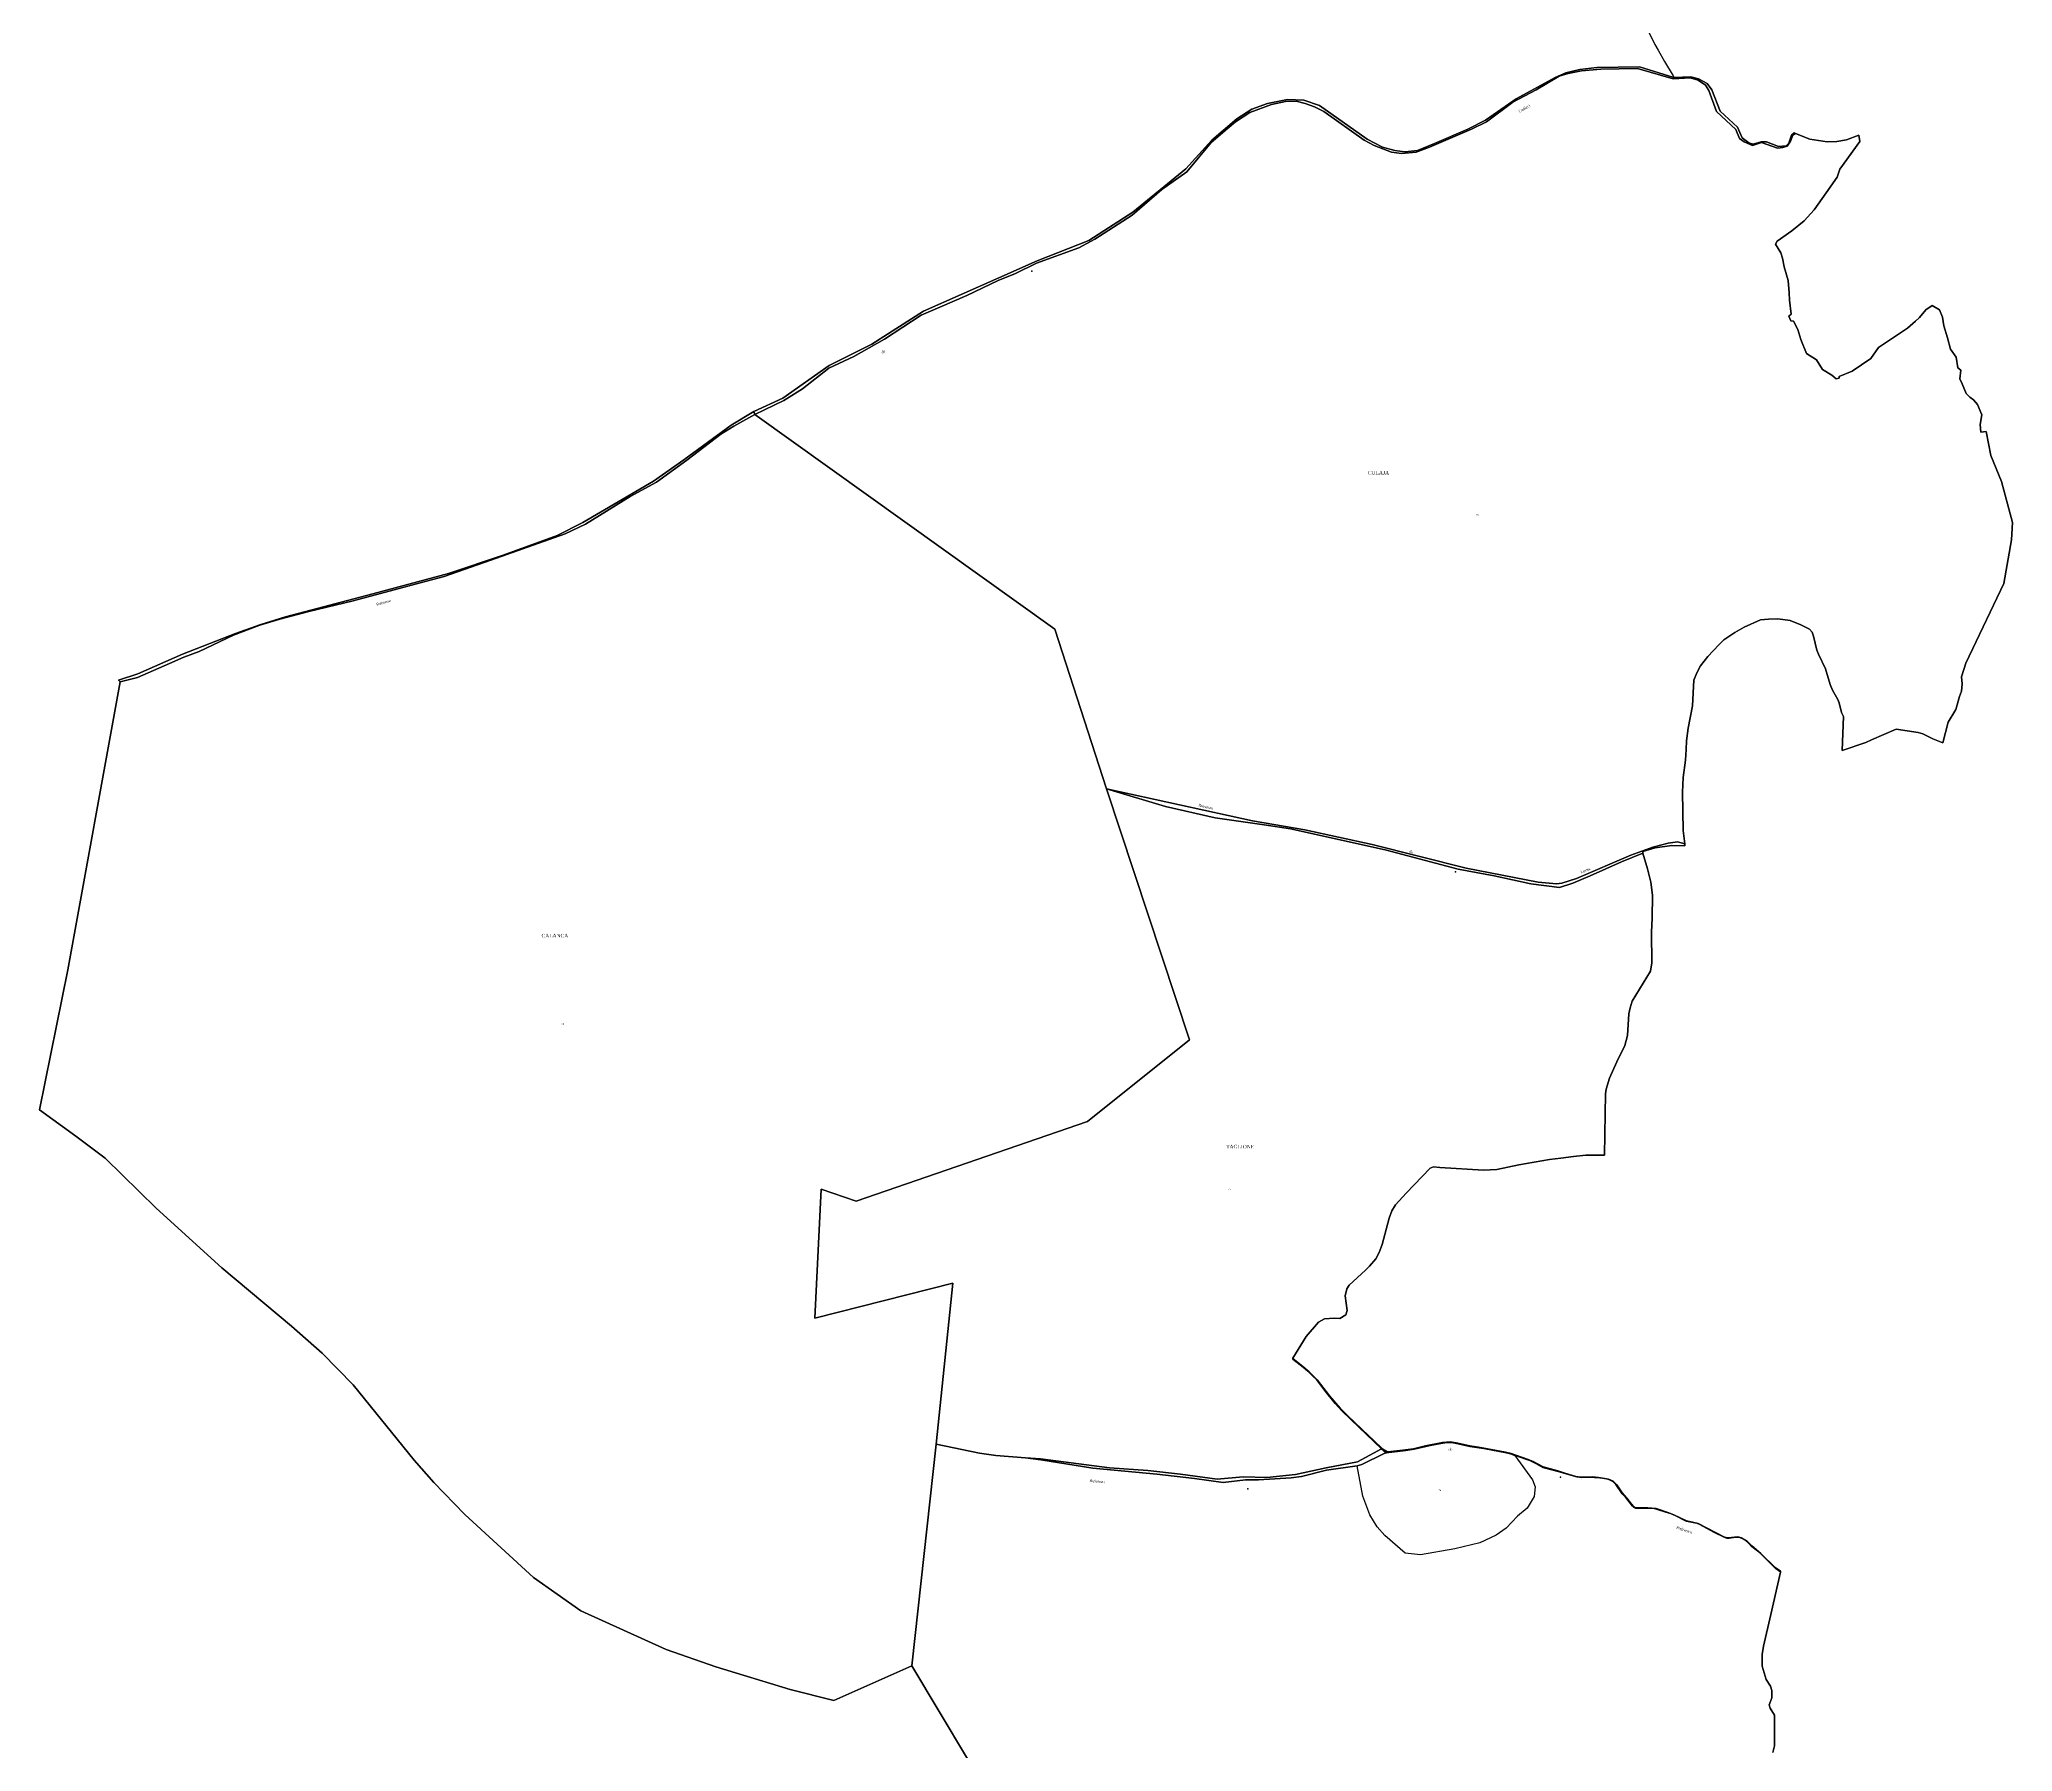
# Model space of a CAD drawing. Extents: x 1197813 to 1207132, y 6150159 to 6157836.
# Drawn here: x 1204416 to 1206602, y 6154790 to 6156687 of the extents above; entities that cross this region are included whole.
import ezdxf

# ---------------------------------------------------------------- set-up
doc = ezdxf.new("R2010")
doc.units = 0
doc.linetypes.add('CONTINU', pattern=[0])
doc.layers.get('0').update_dxf_attribs({"linetype": 'CONTINU'})
for name, color, linetype in [('1FLECHEFL', 7, 'CONTINU'), ('1LIEUDIT', 7, 'CONTINU'), ('1PARCELLE', 7, 'CONTINU'), ('1SECTION', 7, 'CONTINU'), ('1SUBDSECT', 7, 'CONTINU'), ('1TRONFLUV', 7, 'CONTINU'), ('3LIEUDITTEX', 7, 'CONTINU'), ('3PARCELLETEX', 7, 'CONTINU'), ('3TRONFLUVTEX', 7, 'CONTINU')]:
    doc.layers.add(name, color=color, linetype=linetype)
doc.styles.get("Standard").update_dxf_attribs({"font": 'Times New Roman'})

# ---------------------------------------------------------------- blocks, each defined once
blk = doc.blocks.new('FLECHRU1')
blk.add_point((0, 0))

msp = doc.modelspace()

# ---------------------------------------------------------------- linework, layer by layer
at = {"layer": '1LIEUDIT'}
for points in [[(1205208.95, 6156271.22), (1205541.08, 6156033.18), (1205598.55, 6155856.42), (1205663.83, 6155836.93), (1205718.67, 6155824.21), (1205773.15, 6155816.58), (1205802.4, 6155811.98), (1205907.09, 6155788.98), (1205988.1, 6155767.57), (1206027.82, 6155760.24), (1206068.53, 6155751.41), (1206100.43, 6155747.31), (1206115.04, 6155751.96), (1206134.18, 6155760.12), (1206169.12, 6155775.45), (1206192.66, 6155785.1), (1206192.6, 6155787.05), (1206206.42, 6155791.08), (1206224.68, 6155793.55), (1206238.98, 6155793.45), (1206239.04, 6155795.65), (1206237.46, 6155810.47), (1206236.59, 6155852.69), (1206237.23, 6155869.18), (1206239.77, 6155888.26), (1206240.72, 6155899.97), (1206240.83, 6155909.47), (1206242.93, 6155923.84), (1206247.66, 6155948.45), (1206249, 6155976.87), (1206252.29, 6155985.08), (1206256.65, 6155992.82), (1206264.56, 6156003.18), (1206276.93, 6156016.09), (1206282.49, 6156021.34), (1206294.55, 6156029.48), (1206304.73, 6156035.45), (1206322.85, 6156043.67), (1206331.91, 6156044.42), (1206342, 6156044.77), (1206355.67, 6156042.85), (1206367.76, 6156038.23), (1206377.44, 6156033.51), (1206380.34, 6156029.93), (1206381.77, 6156025.64), (1206385.48, 6156010.16), (1206387.24, 6156005.64), (1206395.14, 6155989.28), (1206400.33, 6155972.11), (1206402.76, 6155965.9), (1206408.79, 6155955.58), (1206409.99, 6155951.67), (1206412.69, 6155941.19), (1206414.88, 6155936.6), (1206413.47, 6155898.98), (1206439.51, 6155907.9), (1206446.02, 6155910.64), (1206473.26, 6155922.73), (1206497.51, 6155918.89), (1206502.66, 6155917.29), (1206514.08, 6155911.71), (1206525.08, 6155907.48), (1206531.03, 6155930.23), (1206539.52, 6155944.32), (1206543.28, 6155958.83), (1206545.76, 6155964.73), (1206546.46, 6155972.6), (1206545.78, 6155980.51), (1206550.51, 6155995.82), (1206592.57, 6156084), (1206601.15, 6156132.25), (1206601.35, 6156138.59), (1206602.21, 6156151.33), (1206590.16, 6156196.88), (1206578.28, 6156225.59), (1206572.92, 6156252.34), (1206566.97, 6156251.69), (1206566.41, 6156259.95), (1206568.14, 6156270.79), (1206563.35, 6156282.37), (1206558.83, 6156287.4), (1206554.89, 6156290.41), (1206550.73, 6156294.35), (1206546.44, 6156305.03), (1206543.87, 6156310.78), (1206544.86, 6156320.35), (1206541.74, 6156322.97), (1206539.64, 6156334.78), (1206533.32, 6156343.43), (1206530, 6156356.09), (1206525.94, 6156369.51), (1206524.67, 6156378.97), (1206521.26, 6156387.05), (1206513.02, 6156391.77), (1206506.19, 6156387.02), (1206499.07, 6156378.5), (1206494.73, 6156374.34), (1206485.91, 6156366.78), (1206453.83, 6156345.2), (1206445.25, 6156333.27), (1206424.65, 6156319.03), (1206410.05, 6156313.17), (1206410.08, 6156311.42), (1206406.78, 6156310.63), (1206402.02, 6156314.54), (1206391.57, 6156320.88), (1206385.08, 6156331.58), (1206373.79, 6156338.72), (1206367.78, 6156354.23), (1206364.25, 6156365.2), (1206359.64, 6156374.46), (1206356.52, 6156374.74), (1206354.35, 6156380.18), (1206356.77, 6156382.12), (1206355.16, 6156397.59), (1206354.84, 6156406), (1206353.49, 6156419.7), (1206349.03, 6156434.76), (1206347.45, 6156444.35), (1206345.39, 6156450.17), (1206339.53, 6156459.8), (1206341.6, 6156463.19), (1206357.86, 6156474.74), (1206371.44, 6156485.62), (1206382.47, 6156497.9), (1206395.77, 6156516.65), (1206408.08, 6156534.08), (1206410.7, 6156542.87), (1206433.13, 6156573.6), (1206431.84, 6156580.42), (1206418.12, 6156575.51), (1206407.64, 6156573.57), (1206396.75, 6156573.16), (1206377.73, 6156575.94), (1206361.76, 6156582.56), (1206360.37, 6156583.29), (1206357.24, 6156580.68), (1206354.26, 6156571.77), (1206351.32, 6156568.62), (1206342.74, 6156567.94), (1206329.45, 6156573.12), (1206323.89, 6156573.31), (1206314.95, 6156570.47), (1206310.22, 6156572.08), (1206302.56, 6156577.71), (1206297.45, 6156589.41), (1206278.3, 6156606.94), (1206268.89, 6156630.89), (1206263.88, 6156637.61), (1206254.38, 6156642.97), (1206245.88, 6156645.22), (1206226.8, 6156644.38), (1206189.02, 6156656.08), (1206141.76, 6156655.36), (1206122.89, 6156653.27), (1206107.24, 6156649.67), (1206095.35, 6156644.38), (1206052.4, 6156620.68), (1206018.19, 6156596.97), (1205998.75, 6156587.09), (1205961.92, 6156571.32), (1205942.8, 6156563.69), (1205929.05, 6156562), (1205917.86, 6156563.39), (1205904.18, 6156567.35), (1205887.25, 6156576.14), (1205834.48, 6156613.22), (1205817.1, 6156619.16), (1205799.03, 6156619.95), (1205776.87, 6156615.45), (1205759.26, 6156609.2), (1205742.65, 6156598.78), (1205715.28, 6156575.14), (1205686.39, 6156543.15), (1205627.44, 6156495.41), (1205578.9, 6156463.86), (1205521.66, 6156441.36), (1205479.28, 6156422.42), (1205395.77, 6156385.58), (1205338.36, 6156349.06), (1205291.09, 6156325.29), (1205239.7, 6156289.35), (1205207.86, 6156274.48), (1205208.95, 6156271.22)], [(1205208.95, 6156271.22), (1205207.86, 6156274.48), (1205182.47, 6156259.29), (1205130.22, 6156220.85), (1205096.36, 6156197.3), (1205018.07, 6156151.51), (1204989.8, 6156136.91), (1204929.86, 6156115.46), (1204869.49, 6156094.84), (1204785.76, 6156072.4), (1204688.87, 6156047.16), (1204660.28, 6156038.03), (1204633.27, 6156028.39), (1204574.8, 6156005.48), (1204525.13, 6155983.93), (1204503.89, 6155976.78), (1204505.73, 6155975.12), (1204447.56, 6155655.87), (1204416.25, 6155501.07), (1204456.42, 6155471.6), (1204488.86, 6155447.48), (1204545.61, 6155391.81), (1204618.2, 6155325.8), (1204695.33, 6155261.39), (1204729.33, 6155231.28), (1204763.85, 6155196.25), (1204831.29, 6155112.74), (1204853.11, 6155088.16), (1204887.34, 6155052.75), (1204963.44, 6154982.86), (1205016.18, 6154946.09), (1205110.44, 6154902.95), (1205165.59, 6154884.01), (1205248.08, 6154858.75), (1205296.24, 6154846.62), (1205382.72, 6154885), (1205409.56, 6155130.65), (1205428.06, 6155308.91), (1205275.18, 6155270.12), (1205282.36, 6155413.16), (1205320.96, 6155399.75), (1205577.4, 6155487.98), (1205690.52, 6155578.52), (1205598.55, 6155856.42), (1205541.08, 6156033.18), (1205208.95, 6156271.22)], [(1205908.1, 6155120.97), (1205910.03, 6155122.12), (1205904.26, 6155125.37), (1205894.09, 6155135.08), (1205888.88, 6155139.78), (1205865.3, 6155162.48), (1205857.27, 6155170.38), (1205845.59, 6155184.21), (1205831.66, 6155201.95), (1205823.07, 6155210.78), (1205816.03, 6155216.74), (1205804.68, 6155225.38), (1205804.96, 6155225.82), (1205819.55, 6155249.81), (1205833.28, 6155265.61), (1205839.88, 6155269.56), (1205850.48, 6155269.98), (1205856.96, 6155269.87), (1205863.49, 6155273.91), (1205865.05, 6155278.62), (1205862.84, 6155295.02), (1205864.59, 6155302.79), (1205867.22, 6155306.71), (1205885.26, 6155323.17), (1205889.81, 6155327.81), (1205896.85, 6155335.98), (1205900.52, 6155342.87), (1205903.86, 6155351.72), (1205911.59, 6155380.98), (1205914.54, 6155388.95), (1205918.6, 6155395.72), (1205930.47, 6155408.56), (1205956.95, 6155436.44), (1205960.8, 6155437.6), (1205967.88, 6155437.07), (1206016.13, 6155434.17), (1206030.77, 6155434.85), (1206055.13, 6155440.14), (1206089.13, 6155445.75), (1206101.65, 6155447.49), (1206115.8, 6155449.3), (1206129.46, 6155450.82), (1206150.1, 6155450.81), (1206150.81, 6155496.46), (1206151.22, 6155518.52), (1206152.03, 6155523.86), (1206155.77, 6155535.98), (1206163.68, 6155554.09), (1206172.56, 6155572.2), (1206175.76, 6155583.37), (1206177.08, 6155607.37), (1206178.47, 6155613.79), (1206180.98, 6155621.41), (1206200.97, 6155654.47), (1206202.56, 6155663.72), (1206202.6, 6155676.99), (1206202.3, 6155684.12), (1206202.15, 6155697.53), (1206202.86, 6155713.36), (1206203.22, 6155738.64), (1206201.42, 6155753.15), (1206197.95, 6155767.69), (1206192.66, 6155785.1), (1206169.12, 6155775.45), (1206134.18, 6155760.12), (1206115.04, 6155751.96), (1206100.43, 6155747.31), (1206068.53, 6155751.41), (1206027.82, 6155760.24), (1205988.1, 6155767.57), (1205907.09, 6155788.98), (1205802.4, 6155811.98), (1205773.15, 6155816.58), (1205718.67, 6155824.21), (1205663.83, 6155836.93), (1205598.55, 6155856.42), (1205690.52, 6155578.52), (1205577.4, 6155487.98), (1205320.96, 6155399.75), (1205282.36, 6155413.16), (1205275.18, 6155270.12), (1205428.06, 6155308.91), (1205409.56, 6155130.65), (1205457.69, 6155120.41), (1205475.93, 6155117.88), (1205508.52, 6155115.51), (1205525.63, 6155113.05), (1205583.25, 6155104.13), (1205654.16, 6155097.47), (1205695.95, 6155092.62), (1205727.71, 6155088.02), (1205752.29, 6155091.22), (1205766.83, 6155090.98), (1205802.93, 6155093.39), (1205814.48, 6155094.92), (1205842.13, 6155101.71), (1205876, 6155106.64), (1205881.22, 6155107.86), (1205906.19, 6155120.38), (1205908.1, 6155120.97)]]:
    msp.add_lwpolyline(points, close=True, dxfattribs=at)
msp.add_lwpolyline([(1206336.74, 6154788.86), (1206338.49, 6154796.46), (1206338.59, 6154817.75), (1206338.59, 6154830.42), (1206333.73, 6154838.17), (1206332.75, 6154841.9), (1206333.17, 6154843.8), (1206335.46, 6154849.46), (1206335.4, 6154857.62), (1206333.88, 6154862.68), (1206329.11, 6154869.72), (1206324.74, 6154884.7), (1206324.82, 6154897.62), (1206326.29, 6154906.67), (1206334.5, 6154941.83), (1206345.02, 6154988.61), (1206345.29, 6154989.71), (1206339.41, 6154993.88), (1206323.45, 6155009.5), (1206313.4, 6155017.85), (1206308.01, 6155023.4), (1206302.06, 6155026.78), (1206298, 6155028.07), (1206287.15, 6155026.7), (1206282.97, 6155027.7), (1206253.89, 6155042.76), (1206247.72, 6155044.24), (1206240.86, 6155045.66), (1206226.84, 6155052.45), (1206221.35, 6155054.63), (1206207.27, 6155059.13), (1206198.01, 6155060.14), (1206184.61, 6155060.2), (1206182.8, 6155060.96), (1206179.96, 6155064.01), (1206175.01, 6155070.56), (1206169.74, 6155076.7), (1206163.67, 6155085.55), (1206159.83, 6155089.52), (1206154.53, 6155091.95), (1206143.43, 6155093.81), (1206137.25, 6155094.27), (1206123.74, 6155094.04), (1206118.52, 6155094.87), (1206106.37, 6155098.38), (1206098.4, 6155100.86), (1206082.13, 6155105.29), (1206070.95, 6155111.23), (1206065.65, 6155113.58), (1206046.75, 6155120.11), (1206040.6, 6155121.87), (1206010.56, 6155127.25), (1206000.78, 6155128.55), (1205985.68, 6155132.07), (1205979.11, 6155133.1), (1205970.6, 6155132.3), (1205951.97, 6155128.81), (1205938.49, 6155125.55), (1205926.67, 6155123.96), (1205910.03, 6155122.12), (1205908.1, 6155120.97), (1205908.1, 6155120.97), (1205906.19, 6155120.38), (1205881.22, 6155107.86), (1205876, 6155106.64), (1205842.13, 6155101.71), (1205814.48, 6155094.92), (1205802.93, 6155093.39), (1205766.83, 6155090.98), (1205752.29, 6155091.22), (1205727.71, 6155088.02), (1205695.95, 6155092.62), (1205654.16, 6155097.47), (1205583.25, 6155104.13), (1205525.63, 6155113.05), (1205508.52, 6155115.51), (1205475.93, 6155117.88), (1205457.69, 6155120.41), (1205409.56, 6155130.65), (1205382.72, 6154885), (1205474.76, 6154731.49)], dxfattribs=at)
at = {"layer": '1PARCELLE'}
for points in [[(1205598.55, 6155856.42), (1205760.23, 6155820.96), (1205818.03, 6155811.06), (1205892.66, 6155794.69), (1205997.05, 6155768.51), (1206076.72, 6155753.1), (1206097.03, 6155751.12), (1206102.79, 6155752.1), (1206119.1, 6155757.07), (1206179.17, 6155783.04), (1206203.75, 6155791.97), (1206220.77, 6155796.19), (1206230.86, 6155797.63), (1206239.04, 6155795.65), (1206237.46, 6155810.47), (1206236.59, 6155852.69), (1206237.23, 6155869.18), (1206239.77, 6155888.26), (1206240.72, 6155899.97), (1206240.83, 6155909.47), (1206242.93, 6155923.84), (1206247.66, 6155948.45), (1206249, 6155976.87), (1206252.29, 6155985.08), (1206256.65, 6155992.82), (1206264.56, 6156003.18), (1206276.93, 6156016.09), (1206282.49, 6156021.34), (1206294.55, 6156029.48), (1206304.73, 6156035.45), (1206322.85, 6156043.67), (1206331.91, 6156044.42), (1206342, 6156044.77), (1206355.67, 6156042.85), (1206367.76, 6156038.23), (1206377.44, 6156033.51), (1206380.34, 6156029.93), (1206381.77, 6156025.64), (1206385.48, 6156010.16), (1206387.24, 6156005.64), (1206395.14, 6155989.28), (1206400.33, 6155972.11), (1206402.76, 6155965.9), (1206408.79, 6155955.58), (1206409.99, 6155951.67), (1206412.69, 6155941.19), (1206414.88, 6155936.6), (1206413.47, 6155898.98), (1206439.51, 6155907.9), (1206446.02, 6155910.64), (1206473.26, 6155922.73), (1206497.51, 6155918.89), (1206502.66, 6155917.29), (1206514.08, 6155911.71), (1206525.08, 6155907.48), (1206531.03, 6155930.23), (1206539.52, 6155944.32), (1206543.28, 6155958.83), (1206545.76, 6155964.73), (1206546.46, 6155972.6), (1206545.78, 6155980.51), (1206550.51, 6155995.82), (1206592.57, 6156084), (1206601.15, 6156132.25), (1206601.35, 6156138.59), (1206602.21, 6156151.33), (1206590.16, 6156196.88), (1206578.28, 6156225.59), (1206572.92, 6156252.34), (1206566.97, 6156251.69), (1206566.41, 6156259.95), (1206568.14, 6156270.79), (1206563.35, 6156282.37), (1206558.83, 6156287.4), (1206554.89, 6156290.41), (1206550.73, 6156294.35), (1206546.44, 6156305.03), (1206543.87, 6156310.78), (1206544.86, 6156320.35), (1206541.74, 6156322.97), (1206539.64, 6156334.78), (1206533.32, 6156343.43), (1206530, 6156356.09), (1206525.94, 6156369.51), (1206524.67, 6156378.97), (1206521.26, 6156387.05), (1206513.02, 6156391.77), (1206506.19, 6156387.02), (1206499.07, 6156378.5), (1206494.73, 6156374.34), (1206485.91, 6156366.78), (1206453.83, 6156345.2), (1206445.25, 6156333.27), (1206424.65, 6156319.03), (1206410.05, 6156313.17), (1206410.08, 6156311.42), (1206406.78, 6156310.63), (1206402.02, 6156314.54), (1206391.57, 6156320.88), (1206385.08, 6156331.58), (1206373.79, 6156338.72), (1206367.78, 6156354.23), (1206364.25, 6156365.2), (1206359.64, 6156374.46), (1206356.52, 6156374.74), (1206354.35, 6156380.18), (1206356.77, 6156382.12), (1206355.16, 6156397.59), (1206354.84, 6156406), (1206353.49, 6156419.7), (1206349.03, 6156434.76), (1206347.45, 6156444.35), (1206345.39, 6156450.17), (1206339.53, 6156459.8), (1206341.6, 6156463.19), (1206357.86, 6156474.74), (1206371.44, 6156485.62), (1206382.47, 6156497.9), (1206395.77, 6156516.65), (1206408.08, 6156534.08), (1206410.7, 6156542.87), (1206433.13, 6156573.6), (1206431.84, 6156580.42), (1206418.12, 6156575.51), (1206407.64, 6156573.57), (1206396.75, 6156573.16), (1206377.73, 6156575.94), (1206361.76, 6156582.56), (1206358.97, 6156580.57), (1206356.32, 6156573.8), (1206352.43, 6156568.33), (1206347.63, 6156567.02), (1206341.85, 6156566.27), (1206324.16, 6156572.45), (1206313.96, 6156569.07), (1206304.86, 6156573.22), (1206299.69, 6156576.76), (1206295.8, 6156586.82), (1206274.31, 6156606.68), (1206265.89, 6156629.95), (1206261.89, 6156636.06), (1206254.06, 6156641.37), (1206245.17, 6156644.03), (1206226.35, 6156642.83), (1206186.67, 6156654.48), (1206145.9, 6156653.57), (1206124.54, 6156651.64), (1206109.71, 6156648.81), (1206099.76, 6156645.87), (1206074.6, 6156630.93), (1206048.77, 6156616.99), (1206019.25, 6156595.45), (1206002.77, 6156587.24), (1205956.37, 6156567.23), (1205941.59, 6156561.65), (1205925.28, 6156560.15), (1205914.18, 6156561.86), (1205894.95, 6156568.91), (1205883.7, 6156575.14), (1205839.23, 6156606.76), (1205828.96, 6156611.91), (1205818.51, 6156615.71), (1205808.51, 6156618.03), (1205796.58, 6156617.69), (1205781.12, 6156614.47), (1205757.16, 6156605.51), (1205741.26, 6156595.29), (1205732.02, 6156587.71), (1205714.48, 6156572.23), (1205687.25, 6156539.95), (1205659.77, 6156520.27), (1205626.73, 6156491.92), (1205585.66, 6156465.29), (1205567.85, 6156455.87), (1205520.99, 6156438.62), (1205497.51, 6156427.26), (1205478.56, 6156419.59), (1205443.77, 6156403.05), (1205413.89, 6156390.13), (1205392.94, 6156381.06), (1205352.37, 6156354.61), (1205318.66, 6156335.45), (1205290.85, 6156322.29), (1205261.78, 6156299.54), (1205240.79, 6156286.48), (1205208.95, 6156271.22), (1205541.08, 6156033.18), (1205598.55, 6155856.42)], [(1204416.25, 6155501.07), (1204456.42, 6155471.6), (1204488.86, 6155447.48), (1204545.61, 6155391.81), (1204618.2, 6155325.8), (1204695.33, 6155261.39), (1204729.33, 6155231.28), (1204763.85, 6155196.25), (1204831.29, 6155112.74), (1204853.11, 6155088.16), (1204887.34, 6155052.75), (1204963.44, 6154982.86), (1205016.18, 6154946.09), (1205110.44, 6154902.95), (1205165.59, 6154884.01), (1205248.08, 6154858.75), (1205296.24, 6154846.62), (1205382.72, 6154885), (1205409.56, 6155130.65), (1205428.06, 6155308.91), (1205275.18, 6155270.12), (1205282.36, 6155413.16), (1205320.96, 6155399.75), (1205577.4, 6155487.98), (1205690.52, 6155578.52), (1205598.55, 6155856.42), (1205541.08, 6156033.18), (1205208.95, 6156271.22), (1205185.55, 6156258.37), (1205171.23, 6156249.3), (1205133.63, 6156220.56), (1205099.86, 6156196.24), (1205070.51, 6156180.34), (1205021.02, 6156149.79), (1204998.64, 6156138.92), (1204916.37, 6156109.65), (1204864.73, 6156091.71), (1204839.35, 6156084.9), (1204763.74, 6156064.64), (1204714.69, 6156052.92), (1204682.47, 6156044.58), (1204660.3, 6156037.69), (1204631.27, 6156026.74), (1204593.2, 6156008.53), (1204576.19, 6156002.45), (1204560.24, 6155995.39), (1204524.91, 6155979.72), (1204505.73, 6155975.12), (1204447.56, 6155655.87), (1204416.25, 6155501.07)], [(1205598.55, 6155856.42), (1205663.83, 6155836.93), (1205718.67, 6155824.21), (1205773.15, 6155816.58), (1205802.4, 6155811.98), (1205907.09, 6155788.98), (1205988.1, 6155767.57), (1206027.82, 6155760.24), (1206068.53, 6155751.41), (1206100.43, 6155747.31), (1206115.04, 6155751.96), (1206134.18, 6155760.12), (1206169.12, 6155775.45), (1206192.66, 6155785.1), (1206197.95, 6155767.69), (1206201.42, 6155753.15), (1206203.22, 6155738.64), (1206202.86, 6155713.36), (1206202.15, 6155697.53), (1206202.3, 6155684.12), (1206202.6, 6155676.99), (1206202.56, 6155663.72), (1206200.97, 6155654.47), (1206180.98, 6155621.41), (1206178.47, 6155613.79), (1206177.08, 6155607.37), (1206175.76, 6155583.37), (1206172.56, 6155572.2), (1206163.68, 6155554.09), (1206155.77, 6155535.98), (1206152.03, 6155523.86), (1206151.22, 6155518.52), (1206150.81, 6155496.46), (1206150.1, 6155450.81), (1206129.46, 6155450.82), (1206115.8, 6155449.3), (1206101.65, 6155447.49), (1206089.13, 6155445.75), (1206055.13, 6155440.14), (1206030.77, 6155434.85), (1206016.13, 6155434.17), (1205967.88, 6155437.07), (1205960.8, 6155437.6), (1205956.95, 6155436.44), (1205930.47, 6155408.56), (1205918.6, 6155395.72), (1205914.54, 6155388.95), (1205911.59, 6155380.98), (1205903.86, 6155351.72), (1205900.52, 6155342.87), (1205896.85, 6155335.98), (1205889.81, 6155327.81), (1205885.26, 6155323.17), (1205867.22, 6155306.71), (1205864.59, 6155302.79), (1205862.84, 6155295.02), (1205865.05, 6155278.62), (1205863.49, 6155273.91), (1205856.96, 6155269.87), (1205850.48, 6155269.98), (1205839.88, 6155269.56), (1205833.28, 6155265.61), (1205819.55, 6155249.81), (1205804.96, 6155225.82), (1205804.68, 6155225.38), (1205804.69, 6155224.84), (1205816.45, 6155215.73), (1205821.41, 6155211.54), (1205827.93, 6155205.26), (1205830.98, 6155202.07), (1205841.2, 6155188.73), (1205851.81, 6155175.7), (1205859.19, 6155167.58), (1205878.42, 6155149.1), (1205903.16, 6155125.54), (1205876.44, 6155111), (1205841.62, 6155104.34), (1205807.74, 6155096.89), (1205776.11, 6155093.79), (1205749.86, 6155094.22), (1205720.91, 6155091.72), (1205680.44, 6155097.34), (1205644.27, 6155101.47), (1205601.88, 6155104.51), (1205525.22, 6155114.27), (1205508.52, 6155115.51), (1205475.93, 6155117.88), (1205457.69, 6155120.41), (1205409.56, 6155130.65), (1205428.06, 6155308.91), (1205275.18, 6155270.12), (1205282.36, 6155413.16), (1205320.96, 6155399.75), (1205577.4, 6155487.98), (1205690.52, 6155578.52), (1205598.55, 6155856.42)], [(1206050.66, 6155118.13), (1206070.22, 6155091.21), (1206073.34, 6155083.27), (1206072.16, 6155072.69), (1206064.59, 6155059.79), (1206053.69, 6155050.77), (1206041.21, 6155037.58), (1206030.05, 6155029.89), (1206011.89, 6155021.27), (1205984.48, 6155014.58), (1205946.15, 6155007.85), (1205929.23, 6155009.68), (1205906.61, 6155029.27), (1205898.11, 6155039.07), (1205890.24, 6155052.31), (1205882.48, 6155072.88), (1205876, 6155106.64), (1205881.22, 6155107.86), (1205906.19, 6155120.38), (1205908.1, 6155120.97), (1205930.1, 6155123.57), (1205939.28, 6155125.1), (1205956.87, 6155129.25), (1205968.79, 6155131.38), (1205975.37, 6155132.32), (1205980.22, 6155132.31), (1205984.56, 6155131.74), (1206001, 6155128.01), (1206016.42, 6155125.7), (1206041.49, 6155121), (1206046.12, 6155119.7), (1206050.66, 6155118.13)]]:
    msp.add_lwpolyline(points, close=True, dxfattribs=at)
msp.add_lwpolyline([(1206336.74, 6154788.86), (1206338.49, 6154796.46), (1206338.59, 6154817.75), (1206338.59, 6154830.42), (1206333.73, 6154838.17), (1206332.75, 6154841.9), (1206333.17, 6154843.8), (1206335.46, 6154849.46), (1206335.4, 6154857.62), (1206333.88, 6154862.68), (1206329.11, 6154869.72), (1206324.74, 6154884.7), (1206324.82, 6154897.62), (1206326.29, 6154906.67), (1206334.5, 6154941.83), (1206345.02, 6154988.61), (1206339.79, 6154992.64), (1206323.04, 6155009.31), (1206313.47, 6155016.96), (1206309.81, 6155021), (1206306.26, 6155023.89), (1206303.19, 6155025.6), (1206300.45, 6155026.63), (1206297.97, 6155027.3), (1206295.32, 6155027.19), (1206288.27, 6155026.02), (1206286.01, 6155026.22), (1206282.94, 6155027.11), (1206272.3, 6155032.44), (1206255.49, 6155041.64), (1206252.98, 6155042.51), (1206250.22, 6155043.21), (1206240.99, 6155044.99), (1206228.64, 6155051.07), (1206223.57, 6155053.32), (1206218.6, 6155055.04), (1206208.24, 6155058.34), (1206205.37, 6155058.91), (1206202.61, 6155059.14), (1206187.49, 6155059), (1206184.78, 6155059.31), (1206182.81, 6155060.23), (1206181.23, 6155061.72), (1206173.28, 6155071.97), (1206169.9, 6155075.59), (1206162.83, 6155086), (1206159.67, 6155088.96), (1206155.24, 6155091.07), (1206150.77, 6155091.99), (1206144.99, 6155092.97), (1206139.05, 6155093.41), (1206132.47, 6155093.62), (1206124.6, 6155093.4), (1206119.81, 6155093.89), (1206110.58, 6155096.66), (1206104.4, 6155098.46), (1206099.18, 6155100.07), (1206082.26, 6155104.37), (1206074.39, 6155108.89), (1206067.66, 6155112.09), (1206064.5, 6155113.34), (1206050.66, 6155118.13), (1206070.22, 6155091.21), (1206073.34, 6155083.27), (1206072.16, 6155072.69), (1206064.59, 6155059.79), (1206053.69, 6155050.77), (1206041.21, 6155037.58), (1206030.05, 6155029.89), (1206011.89, 6155021.27), (1205984.48, 6155014.58), (1205946.15, 6155007.85), (1205929.23, 6155009.68), (1205906.61, 6155029.27), (1205898.11, 6155039.07), (1205890.24, 6155052.31), (1205882.48, 6155072.88), (1205876, 6155106.64), (1205842.13, 6155101.71), (1205814.48, 6155094.92), (1205802.93, 6155093.39), (1205766.83, 6155090.98), (1205752.29, 6155091.22), (1205727.71, 6155088.02), (1205695.95, 6155092.62), (1205654.16, 6155097.47), (1205583.25, 6155104.13), (1205525.63, 6155113.05), (1205508.52, 6155115.51), (1205475.93, 6155117.88), (1205457.69, 6155120.41), (1205409.56, 6155130.65), (1205382.72, 6154885), (1205474.76, 6154731.49)], dxfattribs=at)
at = {"layer": '1SECTION'}
msp.add_lwpolyline([(1206191.94, 6156709.73), (1206206.07, 6156681.01), (1206209.42, 6156674.77), (1206216.57, 6156661.99), (1206226.05, 6156646.27), (1206226.8, 6156644.38), (1206245.88, 6156645.22), (1206254.38, 6156642.97), (1206263.88, 6156637.61), (1206268.89, 6156630.89), (1206278.3, 6156606.94), (1206297.45, 6156589.41), (1206302.56, 6156577.71), (1206310.22, 6156572.08), (1206314.95, 6156570.47), (1206323.89, 6156573.31), (1206329.45, 6156573.12), (1206342.74, 6156567.94), (1206351.32, 6156568.62), (1206354.26, 6156571.77), (1206357.24, 6156580.68), (1206360.37, 6156583.29), (1206361.76, 6156582.56), (1206377.73, 6156575.94), (1206396.75, 6156573.16), (1206407.64, 6156573.57), (1206418.12, 6156575.51), (1206431.84, 6156580.42), (1206433.13, 6156573.6), (1206410.7, 6156542.87), (1206408.08, 6156534.08), (1206395.77, 6156516.65), (1206382.47, 6156497.9), (1206371.44, 6156485.62), (1206357.86, 6156474.74), (1206341.6, 6156463.19), (1206339.53, 6156459.8), (1206345.39, 6156450.17), (1206347.45, 6156444.35), (1206349.03, 6156434.76), (1206353.49, 6156419.7), (1206354.84, 6156406), (1206355.16, 6156397.59), (1206356.77, 6156382.12), (1206354.35, 6156380.18), (1206356.52, 6156374.74), (1206359.64, 6156374.46), (1206364.25, 6156365.2), (1206367.78, 6156354.23), (1206373.79, 6156338.72), (1206385.08, 6156331.58), (1206391.57, 6156320.88), (1206402.02, 6156314.54), (1206406.78, 6156310.63), (1206410.08, 6156311.42), (1206410.05, 6156313.17), (1206424.65, 6156319.03), (1206445.25, 6156333.27), (1206453.83, 6156345.2), (1206485.91, 6156366.78), (1206494.73, 6156374.34), (1206499.07, 6156378.5), (1206506.19, 6156387.02), (1206513.02, 6156391.77), (1206521.26, 6156387.05), (1206524.67, 6156378.97), (1206525.94, 6156369.51), (1206530, 6156356.09), (1206533.32, 6156343.43), (1206539.64, 6156334.78), (1206541.74, 6156322.97), (1206544.86, 6156320.35), (1206543.87, 6156310.78), (1206546.44, 6156305.03), (1206550.73, 6156294.35), (1206554.89, 6156290.41), (1206558.83, 6156287.4), (1206563.35, 6156282.37), (1206568.14, 6156270.79), (1206566.41, 6156259.95), (1206566.97, 6156251.69), (1206572.92, 6156252.34), (1206578.28, 6156225.59), (1206590.16, 6156196.88), (1206602.21, 6156151.33), (1206601.35, 6156138.59), (1206601.15, 6156132.25), (1206592.57, 6156084), (1206550.51, 6155995.82), (1206545.78, 6155980.51), (1206546.46, 6155972.6), (1206545.76, 6155964.73), (1206543.28, 6155958.83), (1206539.52, 6155944.32), (1206531.03, 6155930.23), (1206525.08, 6155907.48), (1206514.08, 6155911.71), (1206502.66, 6155917.29), (1206497.51, 6155918.89), (1206473.26, 6155922.73), (1206446.02, 6155910.64), (1206439.51, 6155907.9), (1206413.47, 6155898.98), (1206414.88, 6155936.6), (1206412.69, 6155941.19), (1206409.99, 6155951.67), (1206408.79, 6155955.58), (1206402.76, 6155965.9), (1206400.33, 6155972.11), (1206395.14, 6155989.28), (1206387.24, 6156005.64), (1206385.48, 6156010.16), (1206381.77, 6156025.64), (1206380.34, 6156029.93), (1206377.44, 6156033.51), (1206367.76, 6156038.23), (1206355.67, 6156042.85), (1206342, 6156044.77), (1206331.91, 6156044.42), (1206322.85, 6156043.67), (1206304.73, 6156035.45), (1206294.55, 6156029.48), (1206282.49, 6156021.34), (1206276.93, 6156016.09), (1206264.56, 6156003.18), (1206256.65, 6155992.82), (1206252.29, 6155985.08), (1206249, 6155976.87), (1206247.66, 6155948.45), (1206242.93, 6155923.84), (1206240.83, 6155909.47), (1206240.72, 6155899.97), (1206239.77, 6155888.26), (1206237.23, 6155869.18), (1206236.59, 6155852.69), (1206237.46, 6155810.47), (1206239.04, 6155795.65), (1206238.98, 6155793.45), (1206224.68, 6155793.55), (1206206.42, 6155791.08), (1206192.6, 6155787.05), (1206192.66, 6155785.1), (1206197.95, 6155767.69), (1206201.42, 6155753.15), (1206203.22, 6155738.64), (1206202.86, 6155713.36), (1206202.15, 6155697.53), (1206202.3, 6155684.12), (1206202.6, 6155676.99), (1206202.56, 6155663.72), (1206200.97, 6155654.47), (1206180.98, 6155621.41), (1206178.47, 6155613.79), (1206177.08, 6155607.37), (1206175.76, 6155583.37), (1206172.56, 6155572.2), (1206163.68, 6155554.09), (1206155.77, 6155535.98), (1206152.03, 6155523.86), (1206151.22, 6155518.52), (1206150.81, 6155496.46), (1206150.1, 6155450.81), (1206129.46, 6155450.82), (1206115.8, 6155449.3), (1206101.65, 6155447.49), (1206089.13, 6155445.75), (1206055.13, 6155440.14), (1206030.77, 6155434.85), (1206016.13, 6155434.17), (1205967.88, 6155437.07), (1205960.8, 6155437.6), (1205956.95, 6155436.44), (1205930.47, 6155408.56), (1205918.6, 6155395.72), (1205914.54, 6155388.95), (1205911.59, 6155380.98), (1205903.86, 6155351.72), (1205900.52, 6155342.87), (1205896.85, 6155335.98), (1205889.81, 6155327.81), (1205885.26, 6155323.17), (1205867.22, 6155306.71), (1205864.59, 6155302.79), (1205862.84, 6155295.02), (1205865.05, 6155278.62), (1205863.49, 6155273.91), (1205856.96, 6155269.87), (1205850.48, 6155269.98), (1205839.88, 6155269.56), (1205833.28, 6155265.61), (1205819.55, 6155249.81), (1205804.96, 6155225.82), (1205804.68, 6155225.38), (1205816.03, 6155216.74), (1205823.07, 6155210.78), (1205831.66, 6155201.95), (1205845.59, 6155184.21), (1205857.27, 6155170.38), (1205865.3, 6155162.48), (1205888.88, 6155139.78), (1205894.09, 6155135.08), (1205904.26, 6155125.37), (1205910.03, 6155122.12), (1205926.67, 6155123.96), (1205938.49, 6155125.55), (1205951.97, 6155128.81), (1205970.6, 6155132.3), (1205979.11, 6155133.1), (1205985.68, 6155132.07), (1206000.78, 6155128.55), (1206010.56, 6155127.25), (1206040.6, 6155121.87), (1206046.75, 6155120.11), (1206065.65, 6155113.58), (1206070.95, 6155111.23), (1206082.13, 6155105.29), (1206098.4, 6155100.86), (1206106.37, 6155098.38), (1206118.52, 6155094.87), (1206123.74, 6155094.04), (1206137.25, 6155094.27), (1206143.43, 6155093.81), (1206154.53, 6155091.95), (1206159.83, 6155089.52), (1206163.67, 6155085.55), (1206169.74, 6155076.7), (1206175.01, 6155070.56), (1206179.96, 6155064.01), (1206182.8, 6155060.96), (1206184.61, 6155060.2), (1206198.01, 6155060.14), (1206207.27, 6155059.13), (1206221.35, 6155054.63), (1206226.84, 6155052.45), (1206240.86, 6155045.66), (1206247.72, 6155044.24), (1206253.89, 6155042.76), (1206282.97, 6155027.7), (1206287.15, 6155026.7), (1206298, 6155028.07), (1206302.06, 6155026.78), (1206308.01, 6155023.4), (1206313.4, 6155017.85), (1206323.45, 6155009.5), (1206339.41, 6154993.88), (1206345.29, 6154989.71), (1206345.02, 6154988.61), (1206334.5, 6154941.83), (1206326.29, 6154906.67), (1206324.82, 6154897.62), (1206324.74, 6154884.7), (1206329.11, 6154869.72), (1206333.88, 6154862.68), (1206335.4, 6154857.62), (1206335.46, 6154849.46), (1206333.17, 6154843.8), (1206332.75, 6154841.9), (1206333.73, 6154838.17), (1206338.59, 6154830.42), (1206338.59, 6154817.75), (1206338.49, 6154796.46), (1206336.74, 6154788.86)], dxfattribs=at)
at = {"layer": '1SUBDSECT'}
msp.add_lwpolyline([(1205474.76, 6154731.49), (1205382.72, 6154885), (1205296.24, 6154846.62), (1205248.08, 6154858.75), (1205165.59, 6154884.01), (1205110.44, 6154902.95), (1205016.18, 6154946.09), (1204963.44, 6154982.86), (1204887.34, 6155052.75), (1204853.11, 6155088.16), (1204831.29, 6155112.74), (1204763.85, 6155196.25), (1204729.33, 6155231.28), (1204695.33, 6155261.39), (1204618.2, 6155325.8), (1204545.61, 6155391.81), (1204488.86, 6155447.48), (1204456.42, 6155471.6), (1204416.25, 6155501.07), (1204447.56, 6155655.87), (1204505.73, 6155975.12), (1204503.89, 6155976.78), (1204525.13, 6155983.93), (1204574.8, 6156005.48), (1204633.27, 6156028.39), (1204660.28, 6156038.03), (1204688.87, 6156047.16), (1204785.76, 6156072.4), (1204869.49, 6156094.84), (1204929.86, 6156115.46), (1204989.8, 6156136.91), (1205018.07, 6156151.51), (1205096.36, 6156197.3), (1205130.22, 6156220.85), (1205182.47, 6156259.29), (1205207.86, 6156274.48), (1205239.7, 6156289.35), (1205291.09, 6156325.29), (1205338.36, 6156349.06), (1205395.77, 6156385.58), (1205479.28, 6156422.42), (1205521.66, 6156441.36), (1205578.9, 6156463.86), (1205627.44, 6156495.41), (1205686.39, 6156543.15), (1205715.28, 6156575.14), (1205742.65, 6156598.78), (1205759.26, 6156609.2), (1205776.87, 6156615.45), (1205799.03, 6156619.95), (1205817.1, 6156619.16), (1205834.48, 6156613.22), (1205887.25, 6156576.14), (1205904.18, 6156567.35), (1205917.86, 6156563.39), (1205929.05, 6156562), (1205942.8, 6156563.69), (1205961.92, 6156571.32), (1205998.75, 6156587.09), (1206018.19, 6156596.97), (1206052.4, 6156620.68), (1206095.35, 6156644.38), (1206107.24, 6156649.67), (1206122.89, 6156653.27), (1206141.76, 6156655.36), (1206189.02, 6156656.08), (1206226.8, 6156644.38), (1206245.88, 6156645.22), (1206254.38, 6156642.97), (1206263.88, 6156637.61), (1206268.89, 6156630.89), (1206278.3, 6156606.94), (1206297.45, 6156589.41), (1206302.56, 6156577.71), (1206310.22, 6156572.08), (1206314.95, 6156570.47), (1206323.89, 6156573.31), (1206329.45, 6156573.12), (1206342.74, 6156567.94), (1206351.32, 6156568.62), (1206354.26, 6156571.77), (1206357.24, 6156580.68), (1206360.37, 6156583.29), (1206361.76, 6156582.56), (1206377.73, 6156575.94), (1206396.75, 6156573.16), (1206407.64, 6156573.57), (1206418.12, 6156575.51), (1206431.84, 6156580.42), (1206433.13, 6156573.6), (1206410.7, 6156542.87), (1206408.08, 6156534.08), (1206395.77, 6156516.65), (1206382.47, 6156497.9), (1206371.44, 6156485.62), (1206357.86, 6156474.74), (1206341.6, 6156463.19), (1206339.53, 6156459.8), (1206345.39, 6156450.17), (1206347.45, 6156444.35), (1206349.03, 6156434.76), (1206353.49, 6156419.7), (1206354.84, 6156406), (1206355.16, 6156397.59), (1206356.77, 6156382.12), (1206354.35, 6156380.18), (1206356.52, 6156374.74), (1206359.64, 6156374.46), (1206364.25, 6156365.2), (1206367.78, 6156354.23), (1206373.79, 6156338.72), (1206385.08, 6156331.58), (1206391.57, 6156320.88), (1206402.02, 6156314.54), (1206406.78, 6156310.63), (1206410.08, 6156311.42), (1206410.05, 6156313.17), (1206424.65, 6156319.03), (1206445.25, 6156333.27), (1206453.83, 6156345.2), (1206485.91, 6156366.78), (1206494.73, 6156374.34), (1206499.07, 6156378.5), (1206506.19, 6156387.02), (1206513.02, 6156391.77), (1206521.26, 6156387.05), (1206524.67, 6156378.97), (1206525.94, 6156369.51), (1206530, 6156356.09), (1206533.32, 6156343.43), (1206539.64, 6156334.78), (1206541.74, 6156322.97), (1206544.86, 6156320.35), (1206543.87, 6156310.78), (1206546.44, 6156305.03), (1206550.73, 6156294.35), (1206554.89, 6156290.41), (1206558.83, 6156287.4), (1206563.35, 6156282.37), (1206568.14, 6156270.79), (1206566.41, 6156259.95), (1206566.97, 6156251.69), (1206572.92, 6156252.34), (1206578.28, 6156225.59), (1206590.16, 6156196.88), (1206602.21, 6156151.33), (1206601.35, 6156138.59), (1206601.15, 6156132.25), (1206592.57, 6156084), (1206550.51, 6155995.82), (1206545.78, 6155980.51), (1206546.46, 6155972.6), (1206545.76, 6155964.73), (1206543.28, 6155958.83), (1206539.52, 6155944.32), (1206531.03, 6155930.23), (1206525.08, 6155907.48), (1206514.08, 6155911.71), (1206502.66, 6155917.29), (1206497.51, 6155918.89), (1206473.26, 6155922.73), (1206446.02, 6155910.64), (1206439.51, 6155907.9), (1206413.47, 6155898.98), (1206414.88, 6155936.6), (1206412.69, 6155941.19), (1206409.99, 6155951.67), (1206408.79, 6155955.58), (1206402.76, 6155965.9), (1206400.33, 6155972.11), (1206395.14, 6155989.28), (1206387.24, 6156005.64), (1206385.48, 6156010.16), (1206381.77, 6156025.64), (1206380.34, 6156029.93), (1206377.44, 6156033.51), (1206367.76, 6156038.23), (1206355.67, 6156042.85), (1206342, 6156044.77), (1206331.91, 6156044.42), (1206322.85, 6156043.67), (1206304.73, 6156035.45), (1206294.55, 6156029.48), (1206282.49, 6156021.34), (1206276.93, 6156016.09), (1206264.56, 6156003.18), (1206256.65, 6155992.82), (1206252.29, 6155985.08), (1206249, 6155976.87), (1206247.66, 6155948.45), (1206242.93, 6155923.84), (1206240.83, 6155909.47), (1206240.72, 6155899.97), (1206239.77, 6155888.26), (1206237.23, 6155869.18), (1206236.59, 6155852.69), (1206237.46, 6155810.47), (1206239.04, 6155795.65), (1206238.98, 6155793.45), (1206224.68, 6155793.55), (1206206.42, 6155791.08), (1206192.6, 6155787.05), (1206192.66, 6155785.1), (1206197.95, 6155767.69), (1206201.42, 6155753.15), (1206203.22, 6155738.64), (1206202.86, 6155713.36), (1206202.15, 6155697.53), (1206202.3, 6155684.12), (1206202.6, 6155676.99), (1206202.56, 6155663.72), (1206200.97, 6155654.47), (1206180.98, 6155621.41), (1206178.47, 6155613.79), (1206177.08, 6155607.37), (1206175.76, 6155583.37), (1206172.56, 6155572.2), (1206163.68, 6155554.09), (1206155.77, 6155535.98), (1206152.03, 6155523.86), (1206151.22, 6155518.52), (1206150.81, 6155496.46), (1206150.1, 6155450.81), (1206129.46, 6155450.82), (1206115.8, 6155449.3), (1206101.65, 6155447.49), (1206089.13, 6155445.75), (1206055.13, 6155440.14), (1206030.77, 6155434.85), (1206016.13, 6155434.17), (1205967.88, 6155437.07), (1205960.8, 6155437.6), (1205956.95, 6155436.44), (1205930.47, 6155408.56), (1205918.6, 6155395.72), (1205914.54, 6155388.95), (1205911.59, 6155380.98), (1205903.86, 6155351.72), (1205900.52, 6155342.87), (1205896.85, 6155335.98), (1205889.81, 6155327.81), (1205885.26, 6155323.17), (1205867.22, 6155306.71), (1205864.59, 6155302.79), (1205862.84, 6155295.02), (1205865.05, 6155278.62), (1205863.49, 6155273.91), (1205856.96, 6155269.87), (1205850.48, 6155269.98), (1205839.88, 6155269.56), (1205833.28, 6155265.61), (1205819.55, 6155249.81), (1205804.96, 6155225.82), (1205804.68, 6155225.38), (1205816.03, 6155216.74), (1205823.07, 6155210.78), (1205831.66, 6155201.95), (1205845.59, 6155184.21), (1205857.27, 6155170.38), (1205865.3, 6155162.48), (1205888.88, 6155139.78), (1205894.09, 6155135.08), (1205904.26, 6155125.37), (1205910.03, 6155122.12), (1205926.67, 6155123.96), (1205938.49, 6155125.55), (1205951.97, 6155128.81), (1205970.6, 6155132.3), (1205979.11, 6155133.1), (1205985.68, 6155132.07), (1206000.78, 6155128.55), (1206010.56, 6155127.25), (1206040.6, 6155121.87), (1206046.75, 6155120.11), (1206065.65, 6155113.58), (1206070.95, 6155111.23), (1206082.13, 6155105.29), (1206098.4, 6155100.86), (1206106.37, 6155098.38), (1206118.52, 6155094.87), (1206123.74, 6155094.04), (1206137.25, 6155094.27), (1206143.43, 6155093.81), (1206154.53, 6155091.95), (1206159.83, 6155089.52), (1206163.67, 6155085.55), (1206169.74, 6155076.7), (1206175.01, 6155070.56), (1206179.96, 6155064.01), (1206182.8, 6155060.96), (1206184.61, 6155060.2), (1206198.01, 6155060.14), (1206207.27, 6155059.13), (1206221.35, 6155054.63), (1206226.84, 6155052.45), (1206240.86, 6155045.66), (1206247.72, 6155044.24), (1206253.89, 6155042.76), (1206282.97, 6155027.7), (1206287.15, 6155026.7), (1206298, 6155028.07), (1206302.06, 6155026.78), (1206308.01, 6155023.4), (1206313.4, 6155017.85), (1206323.45, 6155009.5), (1206339.41, 6154993.88), (1206345.29, 6154989.71), (1206345.02, 6154988.61), (1206334.5, 6154941.83), (1206326.29, 6154906.67), (1206324.82, 6154897.62), (1206324.74, 6154884.7), (1206329.11, 6154869.72), (1206333.88, 6154862.68), (1206335.4, 6154857.62), (1206335.46, 6154849.46), (1206333.17, 6154843.8), (1206332.75, 6154841.9), (1206333.73, 6154838.17), (1206338.59, 6154830.42), (1206338.59, 6154817.75), (1206338.49, 6154796.46), (1206336.74, 6154788.86)], dxfattribs=at)
at = {"layer": '1TRONFLUV'}
for points in [[(1205208.95, 6156271.22), (1205240.79, 6156286.48), (1205261.78, 6156299.54), (1205290.85, 6156322.29), (1205318.66, 6156335.45), (1205352.37, 6156354.61), (1205392.94, 6156381.06), (1205413.89, 6156390.13), (1205443.77, 6156403.05), (1205478.56, 6156419.59), (1205497.51, 6156427.26), (1205520.99, 6156438.62), (1205567.85, 6156455.87), (1205585.66, 6156465.29), (1205626.73, 6156491.92), (1205659.77, 6156520.27), (1205687.25, 6156539.95), (1205714.48, 6156572.23), (1205732.02, 6156587.71), (1205741.26, 6156595.29), (1205757.16, 6156605.51), (1205781.12, 6156614.47), (1205796.58, 6156617.69), (1205808.51, 6156618.03), (1205818.51, 6156615.71), (1205828.96, 6156611.91), (1205839.23, 6156606.76), (1205883.7, 6156575.14), (1205894.95, 6156568.91), (1205914.18, 6156561.86), (1205925.28, 6156560.15), (1205941.59, 6156561.65), (1205956.37, 6156567.23), (1206002.77, 6156587.24), (1206019.25, 6156595.45), (1206048.77, 6156616.99), (1206074.6, 6156630.93), (1206099.76, 6156645.87), (1206109.71, 6156648.81), (1206124.54, 6156651.64), (1206145.9, 6156653.57), (1206186.67, 6156654.48), (1206226.35, 6156642.83), (1206245.17, 6156644.03), (1206254.06, 6156641.37), (1206261.89, 6156636.06), (1206265.89, 6156629.95), (1206274.31, 6156606.68), (1206295.8, 6156586.82), (1206299.69, 6156576.76), (1206304.86, 6156573.22), (1206313.96, 6156569.07), (1206324.16, 6156572.45), (1206341.85, 6156566.27), (1206347.63, 6156567.02), (1206352.43, 6156568.33), (1206356.32, 6156573.8), (1206358.97, 6156580.57), (1206361.76, 6156582.56), (1206360.37, 6156583.29), (1206357.24, 6156580.68), (1206354.26, 6156571.77), (1206351.32, 6156568.62), (1206342.74, 6156567.94), (1206329.45, 6156573.12), (1206323.89, 6156573.31), (1206314.95, 6156570.47), (1206310.22, 6156572.08), (1206302.56, 6156577.71), (1206297.45, 6156589.41), (1206278.3, 6156606.94), (1206268.89, 6156630.89), (1206263.88, 6156637.61), (1206254.38, 6156642.97), (1206245.88, 6156645.22), (1206226.8, 6156644.38), (1206189.02, 6156656.08), (1206141.76, 6156655.36), (1206122.89, 6156653.27), (1206107.24, 6156649.67), (1206095.35, 6156644.38), (1206052.4, 6156620.68), (1206018.19, 6156596.97), (1205998.75, 6156587.09), (1205961.92, 6156571.32), (1205942.8, 6156563.69), (1205929.05, 6156562), (1205917.86, 6156563.39), (1205904.18, 6156567.35), (1205887.25, 6156576.14), (1205834.48, 6156613.22), (1205817.1, 6156619.16), (1205799.03, 6156619.95), (1205776.87, 6156615.45), (1205759.26, 6156609.2), (1205742.65, 6156598.78), (1205715.28, 6156575.14), (1205686.39, 6156543.15), (1205627.44, 6156495.41), (1205578.9, 6156463.86), (1205521.66, 6156441.36), (1205479.28, 6156422.42), (1205395.77, 6156385.58), (1205338.36, 6156349.06), (1205291.09, 6156325.29), (1205239.7, 6156289.35), (1205207.86, 6156274.48), (1205182.47, 6156259.29), (1205130.22, 6156220.85), (1205096.36, 6156197.3), (1205018.07, 6156151.51), (1204989.8, 6156136.91), (1204929.86, 6156115.46), (1204869.49, 6156094.84), (1204785.76, 6156072.4), (1204688.87, 6156047.16), (1204660.28, 6156038.03), (1204633.27, 6156028.39), (1204574.8, 6156005.48), (1204525.13, 6155983.93), (1204503.89, 6155976.78), (1204505.73, 6155975.12), (1204524.91, 6155979.72), (1204560.24, 6155995.39), (1204576.19, 6156002.45), (1204593.2, 6156008.53), (1204631.27, 6156026.74), (1204660.3, 6156037.69), (1204682.47, 6156044.58), (1204714.69, 6156052.92), (1204763.74, 6156064.64), (1204839.35, 6156084.9), (1204864.73, 6156091.71), (1204916.37, 6156109.65), (1204998.64, 6156138.92), (1205021.02, 6156149.79), (1205070.51, 6156180.34), (1205099.86, 6156196.24), (1205133.63, 6156220.56), (1205171.23, 6156249.3), (1205185.55, 6156258.37), (1205208.95, 6156271.22)], [(1205598.55, 6155856.42), (1205663.83, 6155836.93), (1205718.67, 6155824.21), (1205773.15, 6155816.58), (1205802.4, 6155811.98), (1205907.09, 6155788.98), (1205988.1, 6155767.57), (1206027.82, 6155760.24), (1206068.53, 6155751.41), (1206100.43, 6155747.31), (1206115.04, 6155751.96), (1206134.18, 6155760.12), (1206169.12, 6155775.45), (1206192.66, 6155785.1), (1206192.6, 6155787.05), (1206206.42, 6155791.08), (1206224.68, 6155793.55), (1206238.98, 6155793.45), (1206239.04, 6155795.65), (1206230.86, 6155797.63), (1206220.77, 6155796.19), (1206203.75, 6155791.97), (1206179.17, 6155783.04), (1206119.1, 6155757.07), (1206102.79, 6155752.1), (1206097.03, 6155751.12), (1206076.72, 6155753.1), (1205997.05, 6155768.51), (1205892.66, 6155794.69), (1205818.03, 6155811.06), (1205760.23, 6155820.96), (1205598.55, 6155856.42)], [(1206050.66, 6155118.13), (1206046.12, 6155119.7), (1206041.49, 6155121), (1206016.42, 6155125.7), (1206001, 6155128.01), (1205984.56, 6155131.74), (1205980.22, 6155132.31), (1205975.37, 6155132.32), (1205968.79, 6155131.38), (1205956.87, 6155129.25), (1205939.28, 6155125.1), (1205930.1, 6155123.57), (1205908.1, 6155120.97), (1205903.16, 6155125.54), (1205878.42, 6155149.1), (1205859.19, 6155167.58), (1205851.81, 6155175.7), (1205841.2, 6155188.73), (1205830.98, 6155202.07), (1205827.93, 6155205.26), (1205821.41, 6155211.54), (1205816.45, 6155215.73), (1205804.69, 6155224.84), (1205804.68, 6155225.38), (1205816.03, 6155216.74), (1205823.07, 6155210.78), (1205831.66, 6155201.95), (1205845.59, 6155184.21), (1205857.27, 6155170.38), (1205865.3, 6155162.48), (1205888.88, 6155139.78), (1205894.09, 6155135.08), (1205904.26, 6155125.37), (1205910.03, 6155122.12), (1205926.67, 6155123.96), (1205938.49, 6155125.55), (1205951.97, 6155128.81), (1205970.6, 6155132.3), (1205979.11, 6155133.1), (1205985.68, 6155132.07), (1206000.78, 6155128.55), (1206010.56, 6155127.25), (1206040.6, 6155121.87), (1206046.75, 6155120.11), (1206065.65, 6155113.58), (1206070.95, 6155111.23), (1206082.13, 6155105.29), (1206098.4, 6155100.86), (1206106.37, 6155098.38), (1206118.52, 6155094.87), (1206123.74, 6155094.04), (1206137.25, 6155094.27), (1206143.43, 6155093.81), (1206154.53, 6155091.95), (1206159.83, 6155089.52), (1206163.67, 6155085.55), (1206169.74, 6155076.7), (1206175.01, 6155070.56), (1206179.96, 6155064.01), (1206182.8, 6155060.96), (1206184.61, 6155060.2), (1206198.01, 6155060.14), (1206207.27, 6155059.13), (1206221.35, 6155054.63), (1206226.84, 6155052.45), (1206240.86, 6155045.66), (1206247.72, 6155044.24), (1206253.89, 6155042.76), (1206282.97, 6155027.7), (1206287.15, 6155026.7), (1206298, 6155028.07), (1206302.06, 6155026.78), (1206308.01, 6155023.4), (1206313.4, 6155017.85), (1206323.45, 6155009.5), (1206339.41, 6154993.88), (1206345.29, 6154989.71), (1206345.02, 6154988.61), (1206339.79, 6154992.64), (1206323.04, 6155009.31), (1206313.47, 6155016.96), (1206309.81, 6155021), (1206306.26, 6155023.89), (1206303.19, 6155025.6), (1206300.45, 6155026.63), (1206297.97, 6155027.3), (1206295.32, 6155027.19), (1206288.27, 6155026.02), (1206286.01, 6155026.22), (1206282.94, 6155027.11), (1206272.3, 6155032.44), (1206255.49, 6155041.64), (1206252.98, 6155042.51), (1206250.22, 6155043.21), (1206240.99, 6155044.99), (1206228.64, 6155051.07), (1206223.57, 6155053.32), (1206218.6, 6155055.04), (1206208.24, 6155058.34), (1206205.37, 6155058.91), (1206202.61, 6155059.14), (1206187.49, 6155059), (1206184.78, 6155059.31), (1206182.81, 6155060.23), (1206181.23, 6155061.72), (1206173.28, 6155071.97), (1206169.9, 6155075.59), (1206162.83, 6155086), (1206159.67, 6155088.96), (1206155.24, 6155091.07), (1206150.77, 6155091.99), (1206144.99, 6155092.97), (1206139.05, 6155093.41), (1206132.47, 6155093.62), (1206124.6, 6155093.4), (1206119.81, 6155093.89), (1206110.58, 6155096.66), (1206104.4, 6155098.46), (1206099.18, 6155100.07), (1206082.26, 6155104.37), (1206074.39, 6155108.89), (1206067.66, 6155112.09), (1206064.5, 6155113.34), (1206050.66, 6155118.13)], [(1205903.16, 6155125.54), (1205908.1, 6155120.97), (1205906.19, 6155120.38), (1205881.22, 6155107.86), (1205876, 6155106.64), (1205842.13, 6155101.71), (1205814.48, 6155094.92), (1205802.93, 6155093.39), (1205766.83, 6155090.98), (1205752.29, 6155091.22), (1205727.71, 6155088.02), (1205695.95, 6155092.62), (1205654.16, 6155097.47), (1205583.25, 6155104.13), (1205525.63, 6155113.05), (1205508.52, 6155115.51), (1205525.22, 6155114.27), (1205601.88, 6155104.51), (1205644.27, 6155101.47), (1205680.44, 6155097.34), (1205720.91, 6155091.72), (1205749.86, 6155094.22), (1205776.11, 6155093.79), (1205807.74, 6155096.89), (1205841.62, 6155104.34), (1205876.44, 6155111), (1205903.16, 6155125.54)]]:
    msp.add_lwpolyline(points, close=True, dxfattribs=at)

# ---------------------------------------------------------------- block references
at = {"layer": '1FLECHEFL'}
for p, rotation in [((1205515.73, 6156429.78), 20.2), ((1205984.92, 6155764.57), 346.7), ((1205754.98, 6155081.14), 3.6), ((1206101.42, 6155094), 348.8)]:
    msp.add_blockref('FLECHRU1', p, dxfattribs=dict(at, rotation=rotation))

# ---------------------------------------------------------------- texts
at = {"layer": '3LIEUDITTEX'}
for s, p in [('CULAJA', (1205888.04, 6156204.65)), ('CALANCA', (1204972.53, 6155691.83)), ('TAGLIONE', (1205731.06, 6155458.13))]:
    msp.add_text(s, height=4, dxfattribs=at).set_placement(p)
at = {"layer": '3PARCELLETEX'}
for s, p in [('73', (1206008.09, 6156158.74)), ('74', (1204994.33, 6155595.21)), ('75', (1205733.1, 6155412.04)), ('76', (1205966.16, 6155078.53))]:
    msp.add_text(s, height=2, dxfattribs=at).set_placement(p)
at = {"layer": '3TRONFLUVTEX'}
for s, rotation, p in [('Cudicci', 30.4, (1206056.03, 6156605.27)), ('de', 28.1, (1205349.94, 6156338.49)), ('Ruisseau', 16.3, (1204789.88, 6156059.24)), ('Ruisseau', 347.3, (1205699.98, 6155837.1)), ('de', 346.6, (1205933.55, 6155785.99)), ('Lozza', 22.4, (1206124.37, 6155762.66)), ('de', 354.1, (1205977.19, 6155123.66)), ('Ruisseau', 355, (1205579.63, 6155088.76)), ('Pediverco', 340.8, (1206229.46, 6155037.13))]:
    msp.add_text(s, height=3, rotation=rotation, dxfattribs=at).set_placement(p)

doc.saveas('drawing.dxf')
